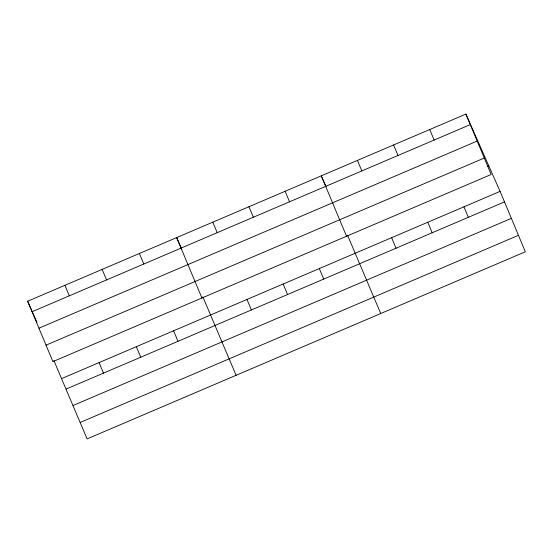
<?xml version="1.0" encoding="UTF-8"?>
<svg xmlns="http://www.w3.org/2000/svg" width="553" height="553" viewBox="0 0 553 553"><rect width="100%" height="100%" fill="white"/><g stroke="black" fill="none" stroke-linecap="round" stroke-linejoin="round"><path stroke-width="0.83" d="M465.903 114.091L491.168 174.492L52.915 361.621L27.65 301.219L465.903 114.091L500.085 191.379L525.35 251.781L87.098 438.909L53.869 360.508M32.046 311.74L470.299 124.605M38.938 328.199L477.184 141.07M46.03 345.162L484.276 158.027M487.234 166.543L488.804 165.872M61.832 378.508L500.085 191.379M66.236 389.029L504.481 201.893M73.12 405.487L511.373 218.359M80.213 422.444L518.465 235.315M325.924 186.347L321.279 175.847L346.544 236.242M347.498 235.129L380.727 313.53M181.633 248.85L176.656 237.596L201.921 297.998M202.875 296.885L236.103 375.287M27.65 301.219L36.94 322.226M463.932 206.815L468.329 217.336M429.743 129.533L434.14 140.047M427.773 222.258L432.17 232.772M393.591 144.969L397.987 155.483M391.621 237.693L396.017 248.207M357.432 160.405L361.835 170.925M319.309 268.571L323.705 279.085M285.12 191.283L289.523 201.797M283.15 284.007L287.553 294.528M248.968 206.718L253.364 217.239M246.997 299.45L251.394 309.963M212.808 222.161L217.211 232.675M173.587 330.791L177.99 341.305M139.404 253.502L143.801 264.023M136.335 346.696L140.739 357.21M102.153 269.408L106.549 279.929M99.084 362.602L103.487 373.123M64.901 285.313L69.298 295.834"/></g></svg>
